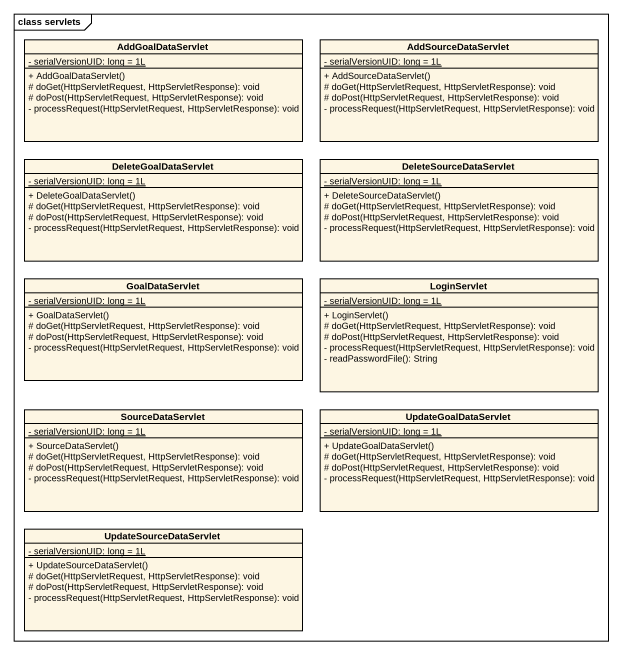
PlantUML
@startuml
mainframe class servlets
hide circle
hide empty members
skinparam classAttributeIconSize 0
class AddGoalDataServlet {
  {static} - serialVersionUID: long = 1L
  + AddGoalDataServlet()
  # doGet(HttpServletRequest, HttpServletResponse): void
  # doPost(HttpServletRequest, HttpServletResponse): void
  - processRequest(HttpServletRequest, HttpServletResponse): void
}
class AddSourceDataServlet {
  {static} - serialVersionUID: long = 1L
  + AddSourceDataServlet()
  # doGet(HttpServletRequest, HttpServletResponse): void
  # doPost(HttpServletRequest, HttpServletResponse): void
  - processRequest(HttpServletRequest, HttpServletResponse): void
}
class DeleteGoalDataServlet {
  {static} - serialVersionUID: long = 1L
  + DeleteGoalDataServlet()
  # doGet(HttpServletRequest, HttpServletResponse): void
  # doPost(HttpServletRequest, HttpServletResponse): void
  - processRequest(HttpServletRequest, HttpServletResponse): void
}
class DeleteSourceDataServlet {
  {static} - serialVersionUID: long = 1L
  + DeleteSourceDataServlet()
  # doGet(HttpServletRequest, HttpServletResponse): void
  # doPost(HttpServletRequest, HttpServletResponse): void
  - processRequest(HttpServletRequest, HttpServletResponse): void
}
class GoalDataServlet {
  {static} - serialVersionUID: long = 1L
  + GoalDataServlet()
  # doGet(HttpServletRequest, HttpServletResponse): void
  # doPost(HttpServletRequest, HttpServletResponse): void
  - processRequest(HttpServletRequest, HttpServletResponse): void
}
class LoginServlet {
  {static} - serialVersionUID: long = 1L
  + LoginServlet()
  # doGet(HttpServletRequest, HttpServletResponse): void
  # doPost(HttpServletRequest, HttpServletResponse): void
  - processRequest(HttpServletRequest, HttpServletResponse): void
  - readPasswordFile(): String
}
class SourceDataServlet {
  {static} - serialVersionUID: long = 1L
  + SourceDataServlet()
  # doGet(HttpServletRequest, HttpServletResponse): void
  # doPost(HttpServletRequest, HttpServletResponse): void
  - processRequest(HttpServletRequest, HttpServletResponse): void
}
class UpdateGoalDataServlet {
  {static} - serialVersionUID: long = 1L
  + UpdateGoalDataServlet()
  # doGet(HttpServletRequest, HttpServletResponse): void
  # doPost(HttpServletRequest, HttpServletResponse): void
  - processRequest(HttpServletRequest, HttpServletResponse): void
}
class UpdateSourceDataServlet {
  {static} - serialVersionUID: long = 1L
  + UpdateSourceDataServlet()
  # doGet(HttpServletRequest, HttpServletResponse): void
  # doPost(HttpServletRequest, HttpServletResponse): void
  - processRequest(HttpServletRequest, HttpServletResponse): void
}
@enduml
